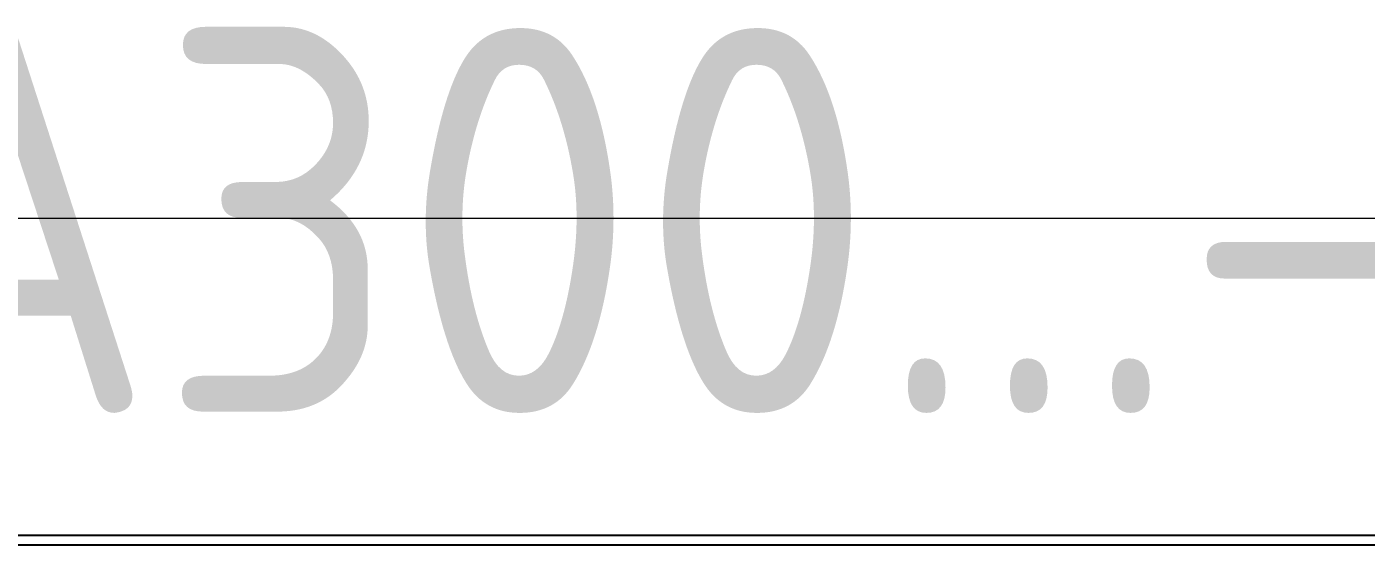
# Model space of a CAD drawing. Header units: millimetres. Extents: x 1359 to 3577, y 1333 to 3557.
# Drawn here: x 2806.1 to 2875.7, y 3337.6 to 3364.5 of the extents above; entities that cross this region are included whole.
import ezdxf
from ezdxf.enums import TextEntityAlignment as Align

# ---------------------------------------------------------------- set-up
doc = ezdxf.new("R2010")
doc.units = ezdxf.units.MM
doc.layers.add('000-PI-Oprema', color=30, linetype='Continuous', lineweight=5)
doc.layers.add('000-PI-ORMAR', color=2, linetype='Continuous')
doc.layers.add('002-PI-Kabelska kanalica', color=150, linetype='Continuous')
doc.styles.add('PI0', font='isocpeur.ttf', dxfattribs={"width": 0.9})

# ---------------------------------------------------------------- blocks, each defined once
blk = doc.blocks.new('montazna 2000x1000')
at = {"layer": '000-PI-ORMAR', "color": 0, "linetype": 'ByBlock', "lineweight": 0}
blk.add_line((855, 1893), (44, 1893), dxfattribs=at)
blk = doc.blocks.new('LL49 W 100-230V')
at = {"layer": '000-PI-Oprema', "color": 0, "linetype": 'ByBlock', "lineweight": 0, "ltscale": 0.25}
blk.add_line((46014.659, 36815.383), (45476.659, 36815.383), dxfattribs=at)
blk = doc.blocks.new('6ES7590-1AB60-0AA0-montažna za 1500')
for p, q in [((46379.794, 47152.687), (46179.794, 47152.687)), ((46379.794, 47152.187), (46179.794, 47152.187))]:
    blk.add_line(p, q)

msp = doc.modelspace()

# ---------------------------------------------------------------- block references
msp.add_blockref('6ES7590-1AB60-0AA0-montažna za 1500', (-43423.223, -43814.604))
at = {"layer": '002-PI-Kabelska kanalica', "color": 0, "linetype": 'ByBlock', "lineweight": 0}
for name, p in [('LL49 W 100-230V', (-42783.088, -33460.827)), ('montazna 2000x1000', (2513.071, 1461.556))]:
    msp.add_blockref(name, p, dxfattribs=at)

# ---------------------------------------------------------------- texts
at = {"layer": '002-PI-Kabelska kanalica', "color": 0, "linetype": 'ByBlock', "lineweight": 0, "style": 'PI0', "width": 0.9}
msp.add_text('-A300...-A304', height=20, dxfattribs=at).set_placement((2858.735, 3354.472), align=Align.MIDDLE)

doc.saveas('drawing.dxf')
